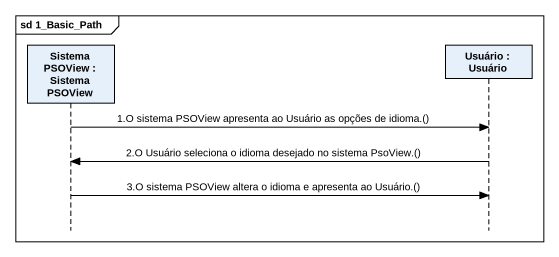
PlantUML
@startuml
mainframe sd 1_Basic_Path
hide footbox
participant "Sistema PSOView : Sistema PSOView" as Sistema_PSOView
participant "Usuário : Usuário" as Usuário

Sistema_PSOView -> Usuário : 1.O sistema PSOView apresenta ao Usuário as opções de idioma.()
Usuário -> Sistema_PSOView : 2.O Usuário seleciona o idioma desejado no sistema PsoView.()
Sistema_PSOView -> Usuário : 3.O sistema PSOView altera o idioma e apresenta ao Usuário.()
@enduml
